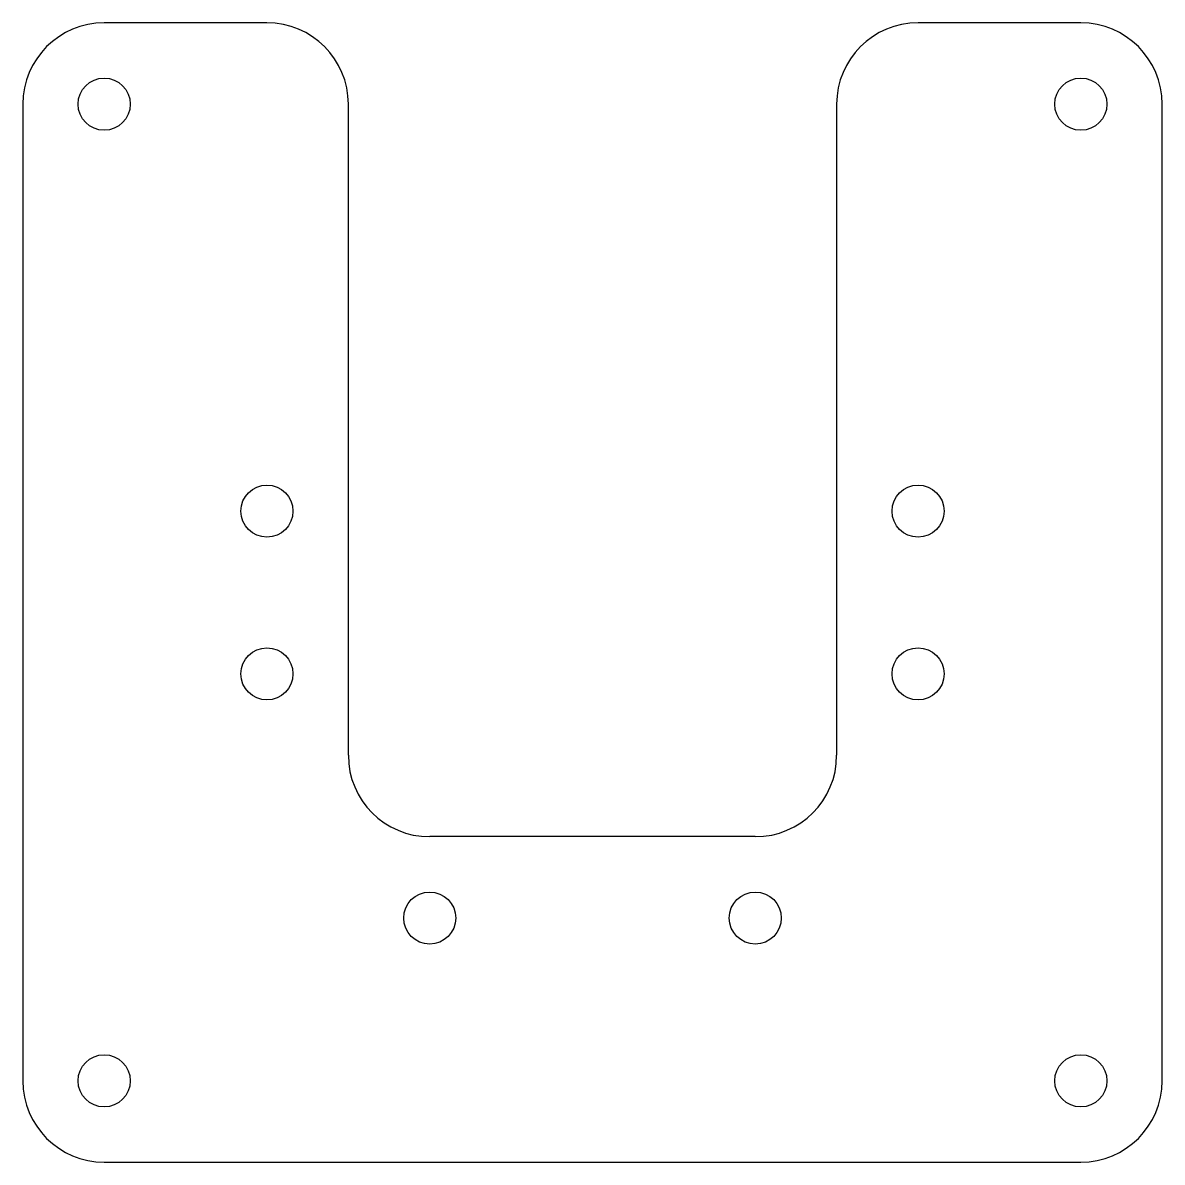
# Model space of a CAD drawing. Extents: x -10 to 60, y -10 to 60.
import ezdxf

# ---------------------------------------------------------------- set-up
doc = ezdxf.new("R2010")
doc.units = 0
doc.layers.add('20', color=178, linetype='CONTINUOUS')

msp = doc.modelspace()

# ---------------------------------------------------------------- linework, layer by layer
at = {"layer": '20'}
for p, q in [((5, 60), (-5, 60)), ((55, 60), (45, 60)), ((-10, 55), (-10, -5)), ((10, 15), (10, 55)), ((40, 55), (40, 15)), ((60, -5), (60, 55)), ((35, 10), (15, 10)), ((-5, -10), (55, -10))]:
    msp.add_line(p, q, dxfattribs=at)
for centre in [(-5, 55), (55, 55), (5, 30), (45, 30), (5, 20), (45, 20), (15, 5), (35, 5), (-5, -5), (55, -5)]:
    msp.add_circle(centre, 1.6, dxfattribs=at)
for centre, start, end in [((-5, 55), 90, 180), ((5, 55), 0, 90), ((45, 55), 90, 180), ((55, 55), 0, 90), ((15, 15), 180, 270), ((35, 15), 270, 0), ((-5, -5), 180, 270), ((55, -5), 270, 0)]:
    msp.add_arc(centre, 5, start, end, dxfattribs=at)

doc.saveas('drawing.dxf')
